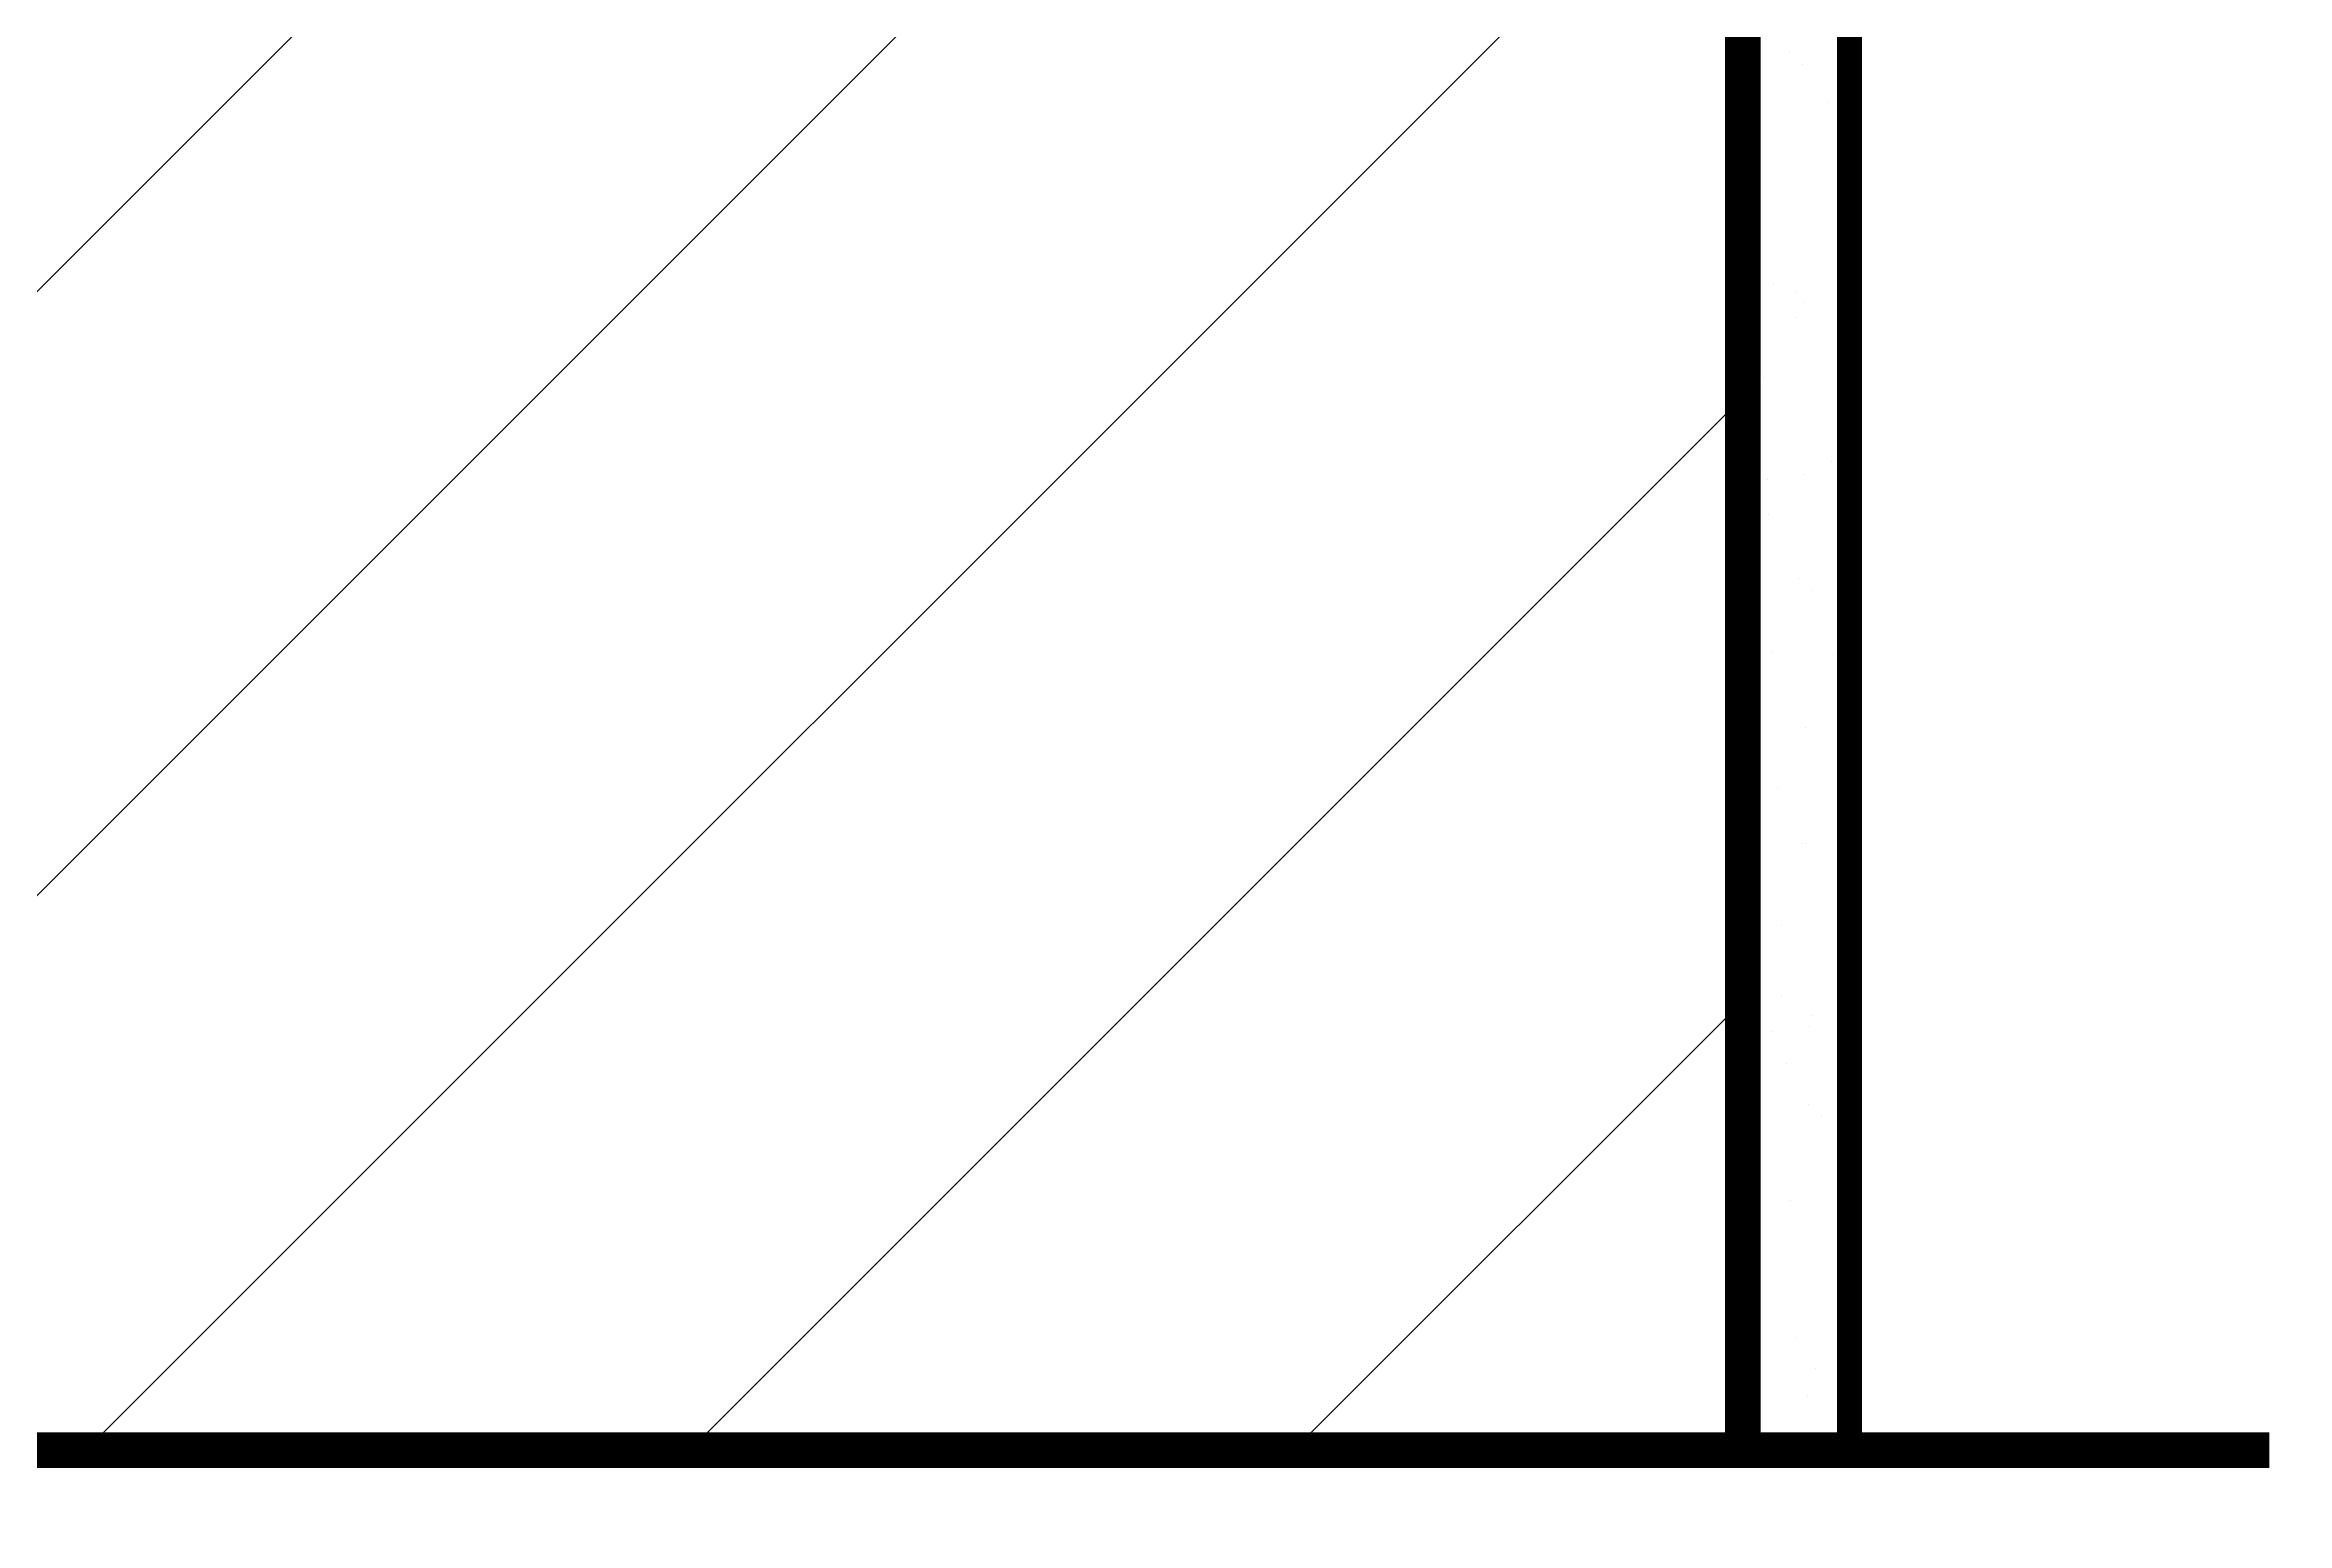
# Model space of a CAD drawing. Extents: x 0 to 21025, y 0 to 14850.
# Drawn here: x 5855 to 6643, y 7670 to 8189 of the extents above; entities that cross this region are included whole.
import ezdxf
from ezdxf.enums import TextEntityAlignment as Align

# ---------------------------------------------------------------- set-up
doc = ezdxf.new("R2010")
doc.units = 0
doc.header["$LTSCALE"] = 175
doc.linetypes.add('GESTRICHELT', pattern=[0.75, 0.5, -0.25])
doc.layers.get('0').update_dxf_attribs({"linetype": 'CONTINUOUS'})
doc.layers.get('DEFPOINTS').update_dxf_attribs({"linetype": 'CONTINUOUS'})
for name, color, linetype in [('BEMASSUNG', 7, 'CONTINUOUS'), ('DRAHTANKER', 7, 'CONTINUOUS'), ('MAUERWERK', 6, 'CONTINUOUS'), ('SCHNITTKANTEN', 1, 'GESTRICHELT'), ('SCHRAFFUR', 2, 'CONTINUOUS')]:
    doc.layers.add(name, color=color, linetype=linetype)
doc.dimstyles.get("Standard").update_dxf_attribs({"dimtxt": 2.5, "dimasz": 2.5, "dimexe": 1.25, "dimexo": 0.625, "dimtad": 1, "dimcen": 2.5, "dimazin": 3, "dimtfac": 1, "dimtmove": 0, "dimatfit": 3})

# ---------------------------------------------------------------- blocks, each defined once
blk = doc.blocks.new('*X6')
at = {"color": 0}
for p, q in [((6282.5, 8403.820344), (7195, 9316.320344)), ((6400.811691, 8310), (7195, 9104.188309)), ((6612.943725, 8310), (7195, 8892.056275)), ((6825.07576, 8310), (7195, 8679.92424)), ((7037.207794, 8310), (7195, 8467.792206))]:
    blk.add_line(p, q, dxfattribs=at)
blk = doc.blocks.new('MASSHILFSLINIE')
for points in [[(0, -175), (0, 175)], [(0, 0), (26.516504, 26.516504)], [(75, 0), (-75, 0)], [(0, 0), (-26.516504, -26.516504)]]:
    blk.add_lwpolyline(points)
blk = doc.blocks.new('*D10')
at = {"color": 0, "linetype": 'BYBLOCK'}
blk.add_line((6281, 7565), (7194, 7565), dxfattribs=at)
at = {"layer": 'DEFPOINTS', "color": 0, "linetype": 'BYBLOCK'}
for p in [(6280, 8345), (7195, 8330), (7195, 7565)]:
    blk.add_point(p, dxfattribs=at)
at = {"color": 0, "linetype": 'BYBLOCK', "rotation": 180}
blk.add_blockref('MASSHILFSLINIE', (6280, 7565), dxfattribs=at)
at = {"color": 0, "linetype": 'BYBLOCK'}
blk.add_blockref('MASSHILFSLINIE', (7195, 7565), dxfattribs=at)
blk.add_text('36', height=87.5, dxfattribs=at).set_placement((6737.5, 7652.5), align=Align.MIDDLE_CENTER)
blk = doc.blocks.new('*X11')
at = {"color": 0}
for p, q in [((7211.284379, 8801.101249), (7211.284379, 8801.101249)), ((7215.892363, 8796.878811), (7215.892363, 8796.878811)), ((7196.200633, 8775.892016), (7196.200633, 8775.892016)), ((7199.275133, 8783.212554), (7199.275133, 8783.212554)), ((7224.802779, 8783.343719), (7224.802779, 8783.343719)), ((7230.997394, 8758.174894), (7230.997394, 8758.174894)), ((7200.849967, 8735.041959), (7200.849967, 8735.041959)), ((7205.848949, 8720.005705), (7205.848949, 8720.005705)), ((7213.895695, 8717.179011), (7213.895695, 8717.179011)), ((7216.391342, 8713.28946), (7216.391342, 8713.28946)), ((7213.729654, 8708.053491), (7213.729654, 8708.053491)), ((7202.424801, 8686.871365), (7202.424801, 8686.871365)), ((7203.608263, 8651.095881), (7203.608263, 8651.095881)), ((7216.620977, 8652.809038), (7216.620977, 8652.809038)), ((7226.039658, 8657.403149), (7226.039658, 8657.403149)), ((7203.999635, 8638.700771), (7203.999635, 8638.700771)), ((7196.681119, 8626.366945), (7196.681119, 8626.366945)), ((7214.700374, 8616.356913), (7214.700374, 8616.356913)), ((7219.308357, 8612.134474), (7219.308357, 8612.134474)), ((7205.574469, 8590.530177), (7205.574469, 8590.530177)), ((7226.658166, 8589.401695), (7226.658166, 8589.401695)), ((7216.871828, 8563.76439), (7216.871828, 8563.76439)), ((7195.395967, 8543.239065), (7195.395967, 8543.239065)), ((7207.149303, 8542.359582), (7207.149303, 8542.359582)), ((7199.109922, 8525.340316), (7199.109922, 8525.340316)), ((7195.426462, 8520.5612), (7195.426462, 8520.5612)), ((7215.751082, 8523.236987), (7215.751082, 8523.236987)), ((7217.145648, 8523.309154), (7217.145648, 8523.309154)), ((7208.724137, 8494.188988), (7208.724137, 8494.188988)), ((7208.758238, 8469.454005), (7208.758238, 8469.454005)), ((7219.300631, 8462.73776), (7219.300631, 8462.73776)), ((7205.46365, 8457.153857), (7205.46365, 8457.153857)), ((7218.476364, 8458.867013), (7218.476364, 8458.867013)), ((7210.298971, 8446.018394), (7210.298971, 8446.018394)), ((7218.116368, 8431.612576), (7218.116368, 8431.612576)), ((7222.724352, 8427.390137), (7222.724352, 8427.390137)), ((7228.948947, 8406.85145), (7228.948947, 8406.85145)), ((7211.873805, 8397.8478), (7211.873805, 8397.8478)), ((7228.513553, 8395.459671), (7228.513553, 8395.459671)), ((7199.590409, 8375.815246), (7199.590409, 8375.815246)), ((7198.811961, 8358.494729), (7198.811961, 8358.494729)), ((7213.448639, 8349.677206), (7213.448639, 8349.677206)), ((7220.561643, 8338.564818), (7220.561643, 8338.564818)), ((7197.281849, 8326.619175), (7197.281849, 8326.619175)), ((7217.606469, 8329.294962), (7217.606469, 8329.294962)), ((7219.781118, 8313.21269), (7219.781118, 8313.21269))]:
    blk.add_line(p, q, dxfattribs=at)
blk = doc.blocks.new('*D14')
at = {"color": 0, "linetype": 'BYBLOCK'}
blk.add_line((7196, 7565), (7229, 7565), dxfattribs=at)
at = {"layer": 'DEFPOINTS', "color": 0, "linetype": 'BYBLOCK'}
for p in [(7195, 8330), (7230, 8320), (7230, 7565)]:
    blk.add_point(p, dxfattribs=at)
at = {"color": 0, "linetype": 'BYBLOCK', "rotation": 180}
blk.add_blockref('MASSHILFSLINIE', (7195, 7565), dxfattribs=at)
at = {"color": 0, "linetype": 'BYBLOCK'}
blk.add_blockref('MASSHILFSLINIE', (7230, 7565), dxfattribs=at)
blk.add_text('1', height=87.5, dxfattribs=at).set_placement((7280, 7652.5), align=Align.MIDDLE_CENTER)

msp = doc.modelspace()

# ---------------------------------------------------------------- linework, layer by layer
at = {"layer": 'MAUERWERK'}
for points, const_width in [([(6451.85938, 7695.360132), (6451.85938, 9352.860132), (5539.35938, 9352.860132), (5539.35938, 7695.360132)], 12.5), ([(6451.85938, 9352.860132), (6489.35938, 9352.860132), (6489.35938, 7695.360132)], 8.75)]:
    msp.add_lwpolyline(points, dxfattribs=dict(at, const_width=const_width))
at = {"layer": 'SCHNITTKANTEN', "const_width": 12.5}
msp.add_lwpolyline([(4736.85938, 7695.360132), (6636.85938, 7695.360132)], dxfattribs=at)

# ---------------------------------------------------------------- block references
at = {"layer": 'SCHRAFFUR'}
for name in ['*X6', '*X11']:
    msp.add_blockref(name, (-743.14062, -614.639868), dxfattribs=at)

# ---------------------------------------------------------------- dimensions: what is measured, and where the dimension line sits
at = {"layer": 'BEMASSUNG'}
dim = msp.add_linear_dim(base=(6486.85938, 6950.360132), p1=(6451.85938, 7715.360132), p2=(6486.85938, 7705.360132), text='1', dimstyle='Standard', dxfattribs=at)
dim.commit()
dim.dimension.update_dxf_attribs({"geometry": '*D14', "text_midpoint": (6536.85938, 7037.860132), "dimtype": 128, "insert": (-743.14062, -614.639868)})
at = {"layer": 'DRAHTANKER'}
dim = msp.add_linear_dim(base=(6451.85938, 6950.360132), p1=(5536.85938, 7730.360132), p2=(6451.85938, 7715.360132), text='36', dimstyle='Standard', dxfattribs=at)
dim.commit()
dim.dimension.update_dxf_attribs({"geometry": '*D10', "text_midpoint": (5994.35938, 7037.860132), "insert": (-743.14062, -614.639868)})

doc.saveas('drawing.dxf')
